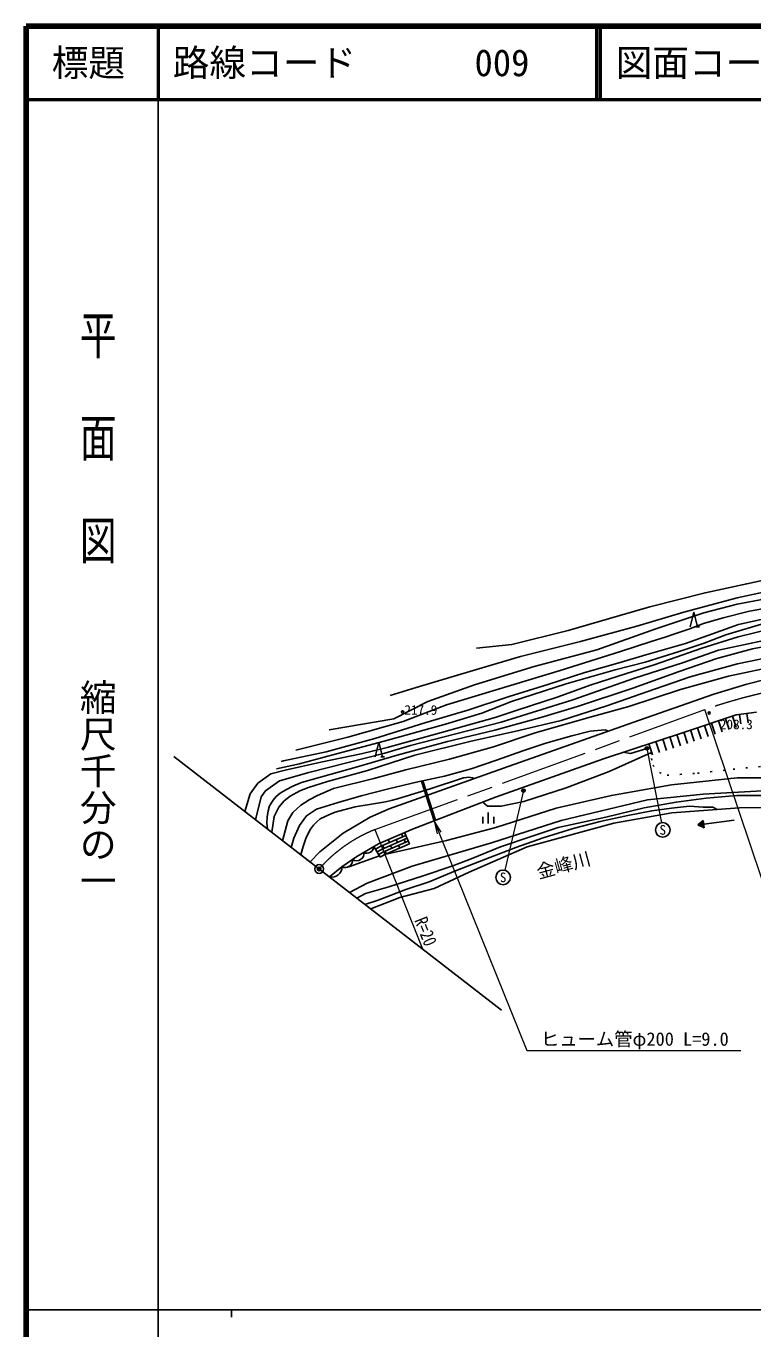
# Model space of a CAD drawing. Units: millimetres, scale not verified. Extents: x 40000 to 680000, y 20000 to 380000.
# Drawn here: x 40000 to 139098, y 202409 to 380000 of the extents above; entities that cross this region are included whole.
import ezdxf
from ezdxf.enums import TextEntityAlignment as Align

# ---------------------------------------------------------------- set-up
doc = ezdxf.new("R2010")
doc.units = ezdxf.units.MM
doc.header["$LTSCALE"] = 1000
doc.header["$PDMODE"] = 32
doc.header["$PDSIZE"] = 500
for name, pattern in [('CHAIN', [18.5, 12, -1.5, 3.5, -1.5]), ('DASHED', [7.5, 6, -1.5]), ('DOTTED', [1.75, 0.25, -1.5])]:
    doc.linetypes.add(name, pattern=pattern)
for name, color, linetype, lineweight in [('M-BGD', 7, 'Continuous', 25), ('M-BMK', 2, 'CHAIN', 13), ('M-BMK-OTRS', 5, 'Continuous', 25), ('M-BMK-SRVR', 3, 'Continuous', 25), ('M-STR-HTXT', 7, 'Continuous', 13), ('M-STR-STRC', 7, 'Continuous', 25), ('M-TTL', 2, 'Continuous', 140), ('M-TTL-BAND', 7, 'Continuous', 25), ('M-TTL-LINE', 7, 'Continuous', 50)]:
    doc.layers.add(name, color=color, linetype=linetype, lineweight=lineweight)
for name, color, linetype in [('M-BMK-HTXT', 7, 'Continuous'), ('M-OTRS', 6, 'Continuous'), ('M-TTL-TXT', 7, 'Continuous')]:
    doc.layers.add(name, color=color, linetype=linetype)
doc.styles.add('@ＭＳ ゴシック', font='')
doc.styles.add('ＭＳ ゴシック', font='')
doc.styles.get('@ＭＳ ゴシック').set_extended_font_data('@MS Gothic')
doc.styles.get('ＭＳ ゴシック').set_extended_font_data('MS Gothic')

# ---------------------------------------------------------------- blocks, each defined once
blk = doc.blocks.new('open_arrow')
at = {"color": 0, "linetype": 'Continuous', "lineweight": -2}
blk.add_lwpolyline([(7.5, 1.25), (0, 0), (7.5, -1.25)], dxfattribs=at)

msp = doc.modelspace()

# ---------------------------------------------------------------- hatches: boundary and pattern name
at = {"layer": 'M-BGD'}
msp.add_hatch(color=256, dxfattribs=at).paths.add_polyline_path([(132315, 271719), (131588, 271118), (132448, 270728)])
at = {"layer": 'M-STR-HTXT'}
for points in [[(124490, 281333, -1), (124773, 281745, -0.41421), (124837, 281397, -0.41421)], [(107595, 275667, -1), (108023, 275927, -0.41421), (107939, 275583, -0.41421)]]:
    msp.add_hatch(color=256, dxfattribs=at).paths.add_polyline_path(points)

# ---------------------------------------------------------------- linework, layer by layer
at = {"layer": 'M-BGD'}
for p, q in [((131300, 298101), (131800, 298101)), ((136801, 284410), (136296, 285935)), ((137435, 284873), (137254, 286165)), ((138425, 285013), (138244, 286304)), ((132054, 282838), (131549, 284363)), ((133003, 283152), (132499, 284677)), ((133953, 283467), (133448, 284992)), ((134902, 283781), (134397, 285306)), ((135851, 284096), (135346, 285620)), ((126356, 280960), (125854, 282484)), ((127306, 281273), (126804, 282797)), ((128255, 281586), (127754, 283110)), ((129205, 281898), (128703, 283422)), ((130155, 282211), (129653, 283735)), ((131105, 282524), (130600, 284049)), ((125406, 280647), (124904, 282172)), ((88351, 280384), (88851, 280384)), ((102265, 271294), (102265, 272194)), ((103015, 271294), (103015, 272794)), ((103765, 271294), (103765, 272194)), ((131588, 271118), (132315, 271719)), ((132448, 270728), (132315, 271719)), ((132381, 271223), (136545, 271778)), ((92279, 268514), (91600, 270073)), ((131588, 271118), (132448, 270728)), ((88618, 268312), (88788, 267922)), ((89366, 269101), (89535, 268711)), ((89705, 268321), (89874, 267932)), ((90452, 269110), (90622, 268720)), ((90791, 268330), (90961, 267941)), ((91200, 269898), (91369, 269509)), ((91539, 269119), (91708, 268729)), ((88294, 266695), (87428, 268157)), ((88957, 267533), (89127, 267143))]:
    msp.add_line(p, q, dxfattribs=at)
at = {"layer": 'M-BGD', "linetype": 'DASHED'}
for p, q in [((93907, 277080), (95650, 271685)), ((94104, 277122), (95837, 271757))]:
    msp.add_line(p, q, dxfattribs=at)
at = {"layer": 'M-BGD'}
for points in [[(213790, 293575), (207083, 295444), (198194, 298447), (189235, 301416), (182448, 303259), (173644, 304983), (168504, 305769), (164713, 306299), (160856, 306560), (158315, 306695), (154538, 306595), (151637, 306373), (148779, 306004), (145715, 305480), (141787, 304734), (138246, 303983), (132564, 302767), (125034, 300821), (120952, 299639), (113917, 297610), (106231, 295714), (101430, 295194)], [(218853, 292323), (214283, 292908), (209638, 293581), (204809, 295117), (197520, 297886), (188612, 300498), (177587, 303026), (168088, 304269), (159819, 304807), (154285, 304807), (148554, 304344), (143892, 303576), (136951, 302069), (129674, 300132), (123252, 298216), (115607, 296131), (107414, 294046), (100959, 292161), (93191, 289834), (89634, 288748)], [(221310, 291313), (213157, 292313), (206529, 293738), (200462, 295714), (195917, 296938), (192436, 297544), (183198, 299933), (180407, 300533), (175777, 301304), (167697, 302444), (162226, 302987), (153291, 303272), (144669, 302638), (136942, 301201), (132411, 300034), (125843, 297849), (117809, 294981), (109288, 292692), (101124, 290220), (94780, 287930), (90128, 285557), (81341, 284059)], [(183195, 297926), (182457, 298065), (176520, 298735), (168878, 299809), (162926, 300508), (158875, 300692), (153997, 300827), (150038, 300607), (143509, 299852), (137140, 298448), (132953, 296931), (129886, 295829), (124482, 294312), (120992, 293237), (116179, 291884), (111124, 290240), (105883, 288602), (100229, 286736), (94362, 285006), (87533, 282885), (80919, 281090), (75085, 279850), (74796, 279771)], [(142908, 300997), (138618, 300227), (135057, 299344), (132374, 298570), (130348, 297806), (128328, 297129), (127289, 296761), (125241, 296105), (121025, 294748), (112798, 292161), (97319, 287498), (91390, 285211), (83872, 283055), (76782, 281314)], [(142908, 300997), (138618, 300227), (135057, 299344), (132374, 298570), (130348, 297806), (128328, 297129), (127289, 296761), (125241, 296105)], [(140700, 298603), (135384, 297006), (132439, 295876), (129044, 294771), (124397, 293312), (120328, 292262), (113651, 290336), (106161, 287919), (102124, 286349), (97164, 284842), (88813, 282530), (82304, 280820), (77285, 279454), (74127, 278740)], [(130550, 298101), (131050, 300101), (131550, 298101)], [(141703, 297872), (137069, 296726), (132119, 295215), (127724, 293642), (125645, 292932), (121855, 291753), (117038, 290220), (112424, 288546), (106948, 286760), (103934, 285757), (96627, 283729), (89249, 281663), (85677, 280793), (80174, 279653), (75335, 278590), (73352, 278092), (71598, 276786), (70549, 275326), (69848, 272928)], [(208732, 288145), (204147, 289404), (198191, 291166), (188655, 292996), (175682, 295282), (163002, 297159), (159157, 297673), (151850, 297807), (145371, 297226), (139073, 295920), (134396, 294909), (129513, 293187), (122969, 291110), (114538, 288138), (104756, 285099), (92430, 281936), (88911, 280896), (78541, 278259), (74556, 277133), (72643, 275735), (72034, 274926), (71273, 271826)], [(145902, 296433), (139037, 295107), (134186, 293781), (129061, 292041), (122724, 289747), (115173, 287274), (110171, 285731), (103908, 284047), (97449, 282468), (90585, 280597), (85338, 279083), (77568, 276870), (76377, 276389), (75397, 275900), (74636, 275430), (74116, 274969), (73699, 274484), (73188, 273716), (72995, 273043), (72878, 272189), (72836, 271366), (72897, 270569)], [(173052, 291709), (170903, 292963), (166102, 294107), (160244, 295076), (154883, 295561), (150073, 295488), (143415, 294395), (136992, 293059), (130544, 291314), (124630, 289271), (119176, 287350), (112958, 285325), (107199, 283971), (100502, 282492), (93010, 280623), (86550, 278517), (81114, 277044), (78495, 276196), (77326, 275740), (76001, 275038), (75202, 274391), (74464, 273545), (73830, 272249), (73490, 270110)], [(152059, 292703), (151408, 293203), (148443, 293512), (145802, 293392), (142647, 292831), (135760, 291386), (129225, 289574), (122193, 287244), (116385, 285678), (109288, 283614), (103714, 281769), (97735, 280064), (91756, 278600), (87394, 277457), (81914, 276056), (79714, 275111), (78602, 274535), (77459, 273795), (76378, 272793), (75676, 271662), (74980, 268957)], [(78712, 266068), (80044, 267455), (83249, 269974), (86903, 272187), (89497, 273304), (105092, 278865), (122719, 285049), (133771, 288940), (138282, 290293), (143467, 291609), (149362, 292520), (154088, 292840), (159991, 292840), (164214, 292500), (167712, 292070), (172865, 291721), (182714, 291090), (188184, 290429), (195785, 289830), (202024, 289003), (210537, 287914), (221527, 286485), (234469, 284618), (243233, 283211)], [(81364, 264016), (83059, 265417), (85118, 266788), (88066, 268536), (92692, 270548), (103982, 274889), (118703, 280130), (129748, 283766), (136799, 286101), (139565, 286490)], [(119412, 283889), (118960, 284091), (116913, 283886), (114423, 283233), (110877, 282258), (107743, 281215), (104148, 279927), (100666, 278747), (97067, 277760), (93412, 276973), (89428, 276011), (85680, 275072), (82563, 274161), (79605, 273243), (78248, 272368), (77290, 271029), (76511, 269308), (76148, 268053)], [(87601, 280384), (88101, 282384), (88601, 280384)], [(125289, 281003), (119495, 278376), (113656, 276182), (107870, 274292), (104770, 273659), (102909, 273659), (102251, 274223)], [(121370, 281008), (122397, 280842), (125068, 281675)], [(101129, 277452), (100855, 277531), (100572, 277588), (100301, 277615), (100040, 277594), (99650, 277533), (95072, 276023), (91819, 275007), (90645, 274652), (89776, 274435), (88987, 274243), (87921, 274066), (84867, 273578), (84174, 273397), (83327, 273158), (82161, 272829), (81613, 272606), (80786, 272260), (80107, 271926), (79675, 271580), (79199, 271079), (78773, 270511), (78459, 269948), (78134, 269263), (77779, 268163), (77607, 267550), (77477, 267024)], [(185679, 276331), (184679, 276332), (173595, 277284), (169657, 277284), (162217, 277096), (155259, 276591), (146326, 275956), (141165, 275803), (132329, 275304), (124730, 274548), (112974, 271710), (103465, 268649), (92643, 265468), (86510, 263158), (84104, 261896)], [(220088, 276977), (217994, 277435), (214642, 277687), (209000, 277928), (202464, 277604), (196219, 277375), (190416, 277579), (180592, 278047), (170565, 278516), (161581, 278516), (155334, 278108), (147314, 277532), (136940, 277532), (128005, 276571), (119793, 275139), (112276, 273372), (104029, 270776), (97325, 268998), (89096, 267130)], [(142574, 275132), (136879, 275132), (132698, 274756), (128653, 274225), (124277, 273424), (119034, 272155), (112550, 270749), (109004, 269581), (104676, 268132), (100661, 266497), (98202, 265517), (94136, 264191), (89459, 262686), (86277, 261762), (85099, 261126)], [(134215, 273197), (133633, 273530), (132293, 273530), (130448, 273644), (128000, 273413), (125304, 273042), (122059, 272375), (118278, 271557), (114566, 270644), (110504, 269365), (106757, 268022), (102651, 266427), (98549, 264862), (94949, 263363), (91774, 262290), (87983, 260851), (86196, 260276)], [(146843, 273480), (137259, 273421), (128043, 272742), (120127, 271363), (108314, 268146), (100417, 264668), (95616, 262445), (90962, 261207), (87003, 259652)], [(87644, 267792), (88260, 268156), (91770, 269683)], [(87861, 267426), (88454, 267777), (91940, 269293)], [(88078, 267060), (88648, 267398), (92109, 268904)], [(88294, 266695), (88842, 267019), (92279, 268514)], [(88175, 266896), (84012, 265412), (83986, 265412)]]:
    msp.add_lwpolyline(points, dxfattribs=at)
at = {"layer": 'M-BGD', "linetype": 'DOTTED'}
msp.add_lwpolyline([(125289, 281003), (125265, 280181), (125446, 279234), (126371, 278252), (127394, 277878), (131539, 278152), (136388, 278696), (142282, 279290), (147439, 279551), (149985, 279727), (155047, 280082), (159735, 280308), (169123, 280730), (173912, 280852), (178345, 280969), (184364, 280963), (187874, 280913), (188826, 281029), (189709, 281270), (190225, 281508), (190724, 282115), (190959, 282917), (191011, 283477)], dxfattribs=at)
at = {"layer": 'M-BGD'}
for centre in [(91336, 286501), (133131, 286360)]:
    msp.add_circle(centre, 150, dxfattribs=at)
for centre, radius, start, end in [((83527, 266304), 1003, 242.14995, 5.18776), ((85081, 267231), 1004, 236.45992, 7.18751), ((86488, 268203), 941, 244.0901, 357.20733), ((81680, 265360), 1380, 256.78738, 2.35478)]:
    msp.add_arc(centre, radius, start, end, dxfattribs=at)
at = {"layer": 'M-BMK'}
msp.add_line((87558, 270467), (132525, 286824), dxfattribs=at)
for centre, radius, start, end in [((158459, 211144), 80000, 85.98429, 108.9158), ((94968, 251891), 20000, 111.74719, 138.6429)]:
    msp.add_arc(centre, radius, start, end, dxfattribs=at)
at = {"layer": 'M-BMK-OTRS'}
msp.add_line((104822, 245862), (60157, 280428), dxfattribs=at)
at = {"layer": 'M-BMK-SRVR'}
msp.add_circle((79956, 265106), 600, dxfattribs=at)
at = {"layer": 'M-OTRS'}
msp.add_point((79956, 265106), dxfattribs=at)
at = {"layer": 'M-STR-HTXT'}
for p, q in [((141877, 259186), (132525, 286824)), ((124631, 281539), (126611, 271412)), ((107809, 275797), (105265, 264934)), ((87558, 270467), (94047, 254201))]:
    msp.add_line(p, q, dxfattribs=at)
msp.add_lwpolyline([(95650, 271685), (108280, 240361), (137430, 240361)], dxfattribs=at)
for centre in [(124631, 281539), (107809, 275797)]:
    msp.add_circle(centre, 250, dxfattribs=at)
at = {"layer": 'M-STR-STRC'}
for centre in [(126803, 270431), (105037, 263961)]:
    msp.add_circle(centre, 1000, dxfattribs=at)
at = {"layer": 'M-TTL'}
for p, q in [((40000, 380000), (40000, 20000)), ((680000, 380000), (40000, 380000))]:
    msp.add_line(p, q, dxfattribs=at)
at = {"layer": 'M-TTL-BAND'}
for p, q in [((58000, 370000), (58000, 20000)), ((40000, 205000), (579000, 205000)), ((68000, 205000), (68000, 204000))]:
    msp.add_line(p, q, dxfattribs=at)
at = {"layer": 'M-TTL-LINE'}
for p, q in [((58000, 380000), (58000, 370000)), ((117750, 380000), (117750, 370000)), ((118250, 380000), (118250, 370000)), ((40000, 370000), (680000, 370000))]:
    msp.add_line(p, q, dxfattribs=at)

# ---------------------------------------------------------------- block references
at = {"layer": 'M-STR-HTXT', "xscale": 240, "yscale": 240, "rotation": 292}
msp.add_blockref('open_arrow', (95650, 271685), dxfattribs=at)

# ---------------------------------------------------------------- texts
at = {"layer": 'M-BGD', "style": 'ＭＳ ゴシック'}
msp.add_text('217.9', height=1320, dxfattribs=at).set_placement((91581, 286779), align=Align.MIDDLE_LEFT)
msp.add_text('208.3', height=1320, dxfattribs=at).set_placement((134585, 285479), align=Align.TOP_LEFT)
at = {"layer": 'M-BMK-HTXT', "style": 'ＭＳ ゴシック'}
msp.add_text('金峰川', height=1833, rotation=15.233, dxfattribs=at).set_placement((113276, 265625), align=Align.MIDDLE_CENTER)
at = {"layer": 'M-STR-HTXT', "style": 'ＭＳ ゴシック', "width": 0.8}
msp.add_text('R=20', height=1833, rotation=291.747, dxfattribs=at).set_placement((93874, 254201), align=Align.BOTTOM_RIGHT)
at = {"layer": 'M-STR-HTXT', "style": 'ＭＳ ゴシック'}
msp.add_text('ヒューム管φ200 L=9.0', height=1833, dxfattribs=at).set_placement((110180, 240461), align=Align.BOTTOM_LEFT)
at = {"layer": 'M-STR-STRC', "style": 'ＭＳ ゴシック'}
for p in [(126803, 270431), (105037, 263961)]:
    msp.add_text('S', height=1320, dxfattribs=at).set_placement(p, align=Align.MIDDLE_CENTER)
at = {"layer": 'M-TTL-BAND', "style": '@ＭＳ ゴシック', "width": 1.4}
msp.add_text('平  面  図', height=3666, rotation=270, dxfattribs=at).set_placement((49777, 306475), align=Align.MIDDLE_RIGHT)
at = {"layer": 'M-TTL-BAND', "style": '@ＭＳ ゴシック'}
msp.add_text('縮尺千分の一', height=3666, rotation=270, dxfattribs=at).set_placement((49777, 261030), align=Align.MIDDLE_RIGHT)
at = {"layer": 'M-TTL-TXT', "style": 'ＭＳ ゴシック'}
msp.add_text('標題', height=3666, dxfattribs=at).set_placement((48500, 375000), align=Align.MIDDLE_CENTER)
for s, p in [('路線コード', (60000, 375000)), ('009', (101142, 375000)), ('図面コード', (120380, 375000))]:
    msp.add_text(s, height=3666, dxfattribs=at).set_placement(p, align=Align.MIDDLE_LEFT)

doc.saveas('drawing.dxf')
